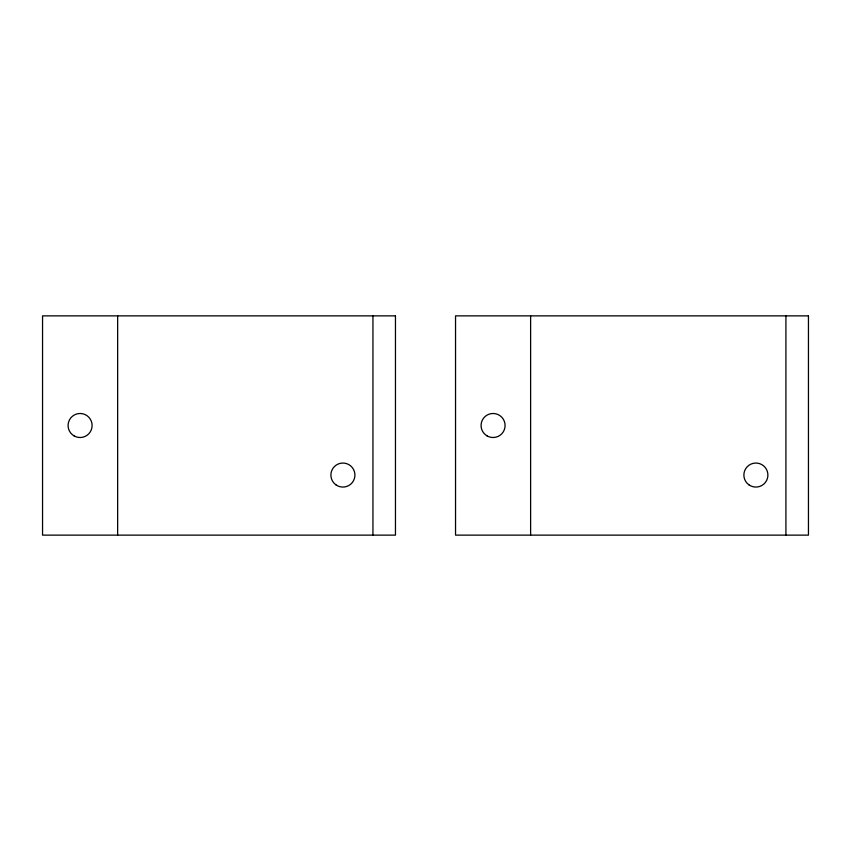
<?xml version="1.0" encoding="UTF-8"?>
<svg xmlns="http://www.w3.org/2000/svg" width="851" height="851" viewBox="0 0 851 851"><rect width="100%" height="100%" fill="white"/><g stroke="black" fill="none" stroke-linecap="round" stroke-linejoin="round"><path stroke-width="1.28" d="M785.92 315.87L785.92 535.13M530.62 315.87L530.62 535.13M372.94 315.87L372.94 535.13M117.64 315.87L117.64 535.13M395.46 315.87L42.55 315.87L42.55 535.13L395.46 535.13L395.46 315.87M808.45 315.87L455.54 315.87L455.54 535.13L808.45 535.13L808.45 315.87M487.07 435.903A12.01 12.01 0 0 0 505.09 425.5A12.01 12.01 0 0 0 487.07 415.097A12.01 12.01 0 0 0 487.07 435.903M74.09 435.903A12.01 12.01 0 0 0 92.11 425.5A12.01 12.01 0 0 0 74.09 415.097A12.01 12.01 0 0 0 74.09 435.903M748.944 484.857A12.01 12.01 0 0 0 767.847 476.166A12.01 12.01 0 0 0 750.869 464.146A12.01 12.01 0 0 0 748.944 484.857M335.954 484.857A12.01 12.01 0 0 0 354.867 476.166A12.01 12.01 0 0 0 337.89 464.146A12.01 12.01 0 0 0 335.954 484.857"/></g></svg>
